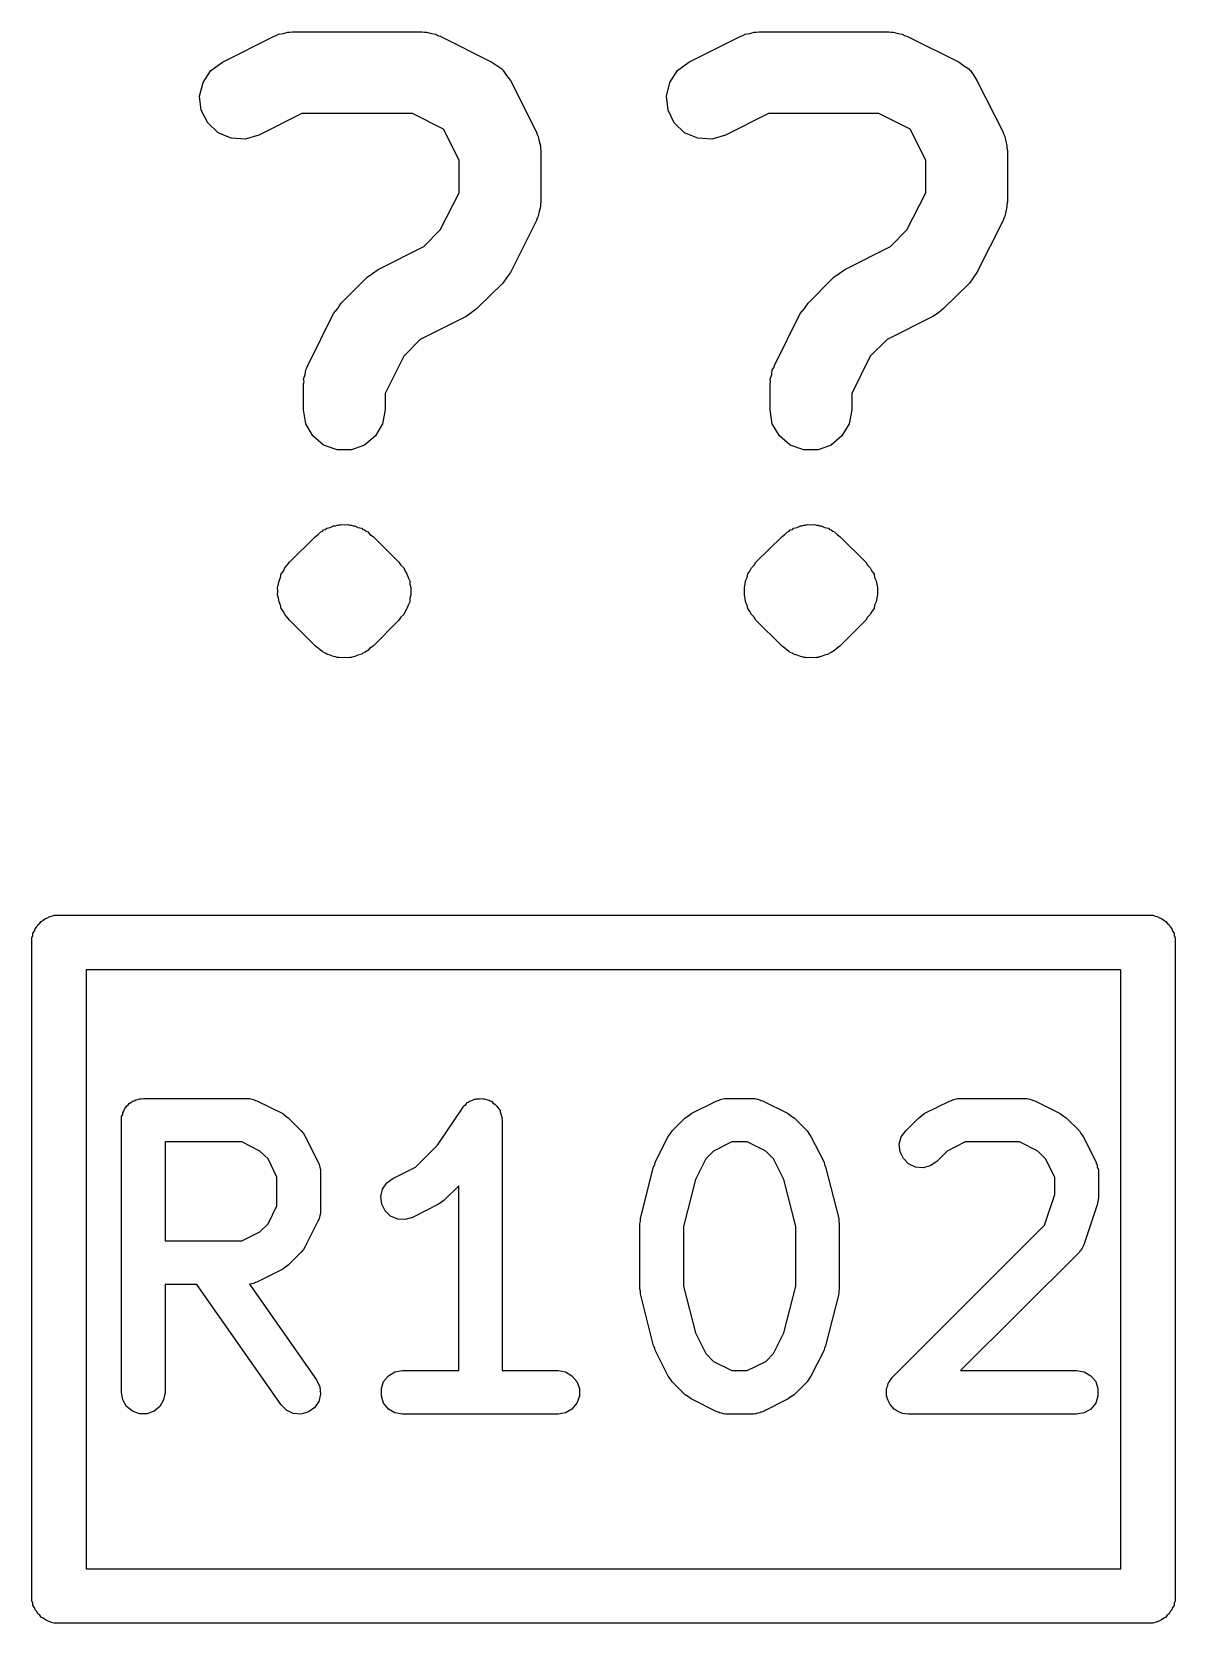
# Model space of a CAD drawing. Extents: x 49 to 243, y -147 to -41.
# Drawn here: x 186.402 to 188.502, y -69.484 to -66.561 of the extents above; entities that cross this region are included whole.
import ezdxf

# ---------------------------------------------------------------- set-up
doc = ezdxf.new("R2010")
doc.units = 0
doc.header["$MEASUREMENT"] = 0
doc.layers.add('BLACK', color=7, linetype='CONTINUOUS')

msp = doc.modelspace()

# ---------------------------------------------------------------- linework, layer by layer
at = {"layer": 'BLACK', "linetype": 'CONTINUOUS'}
for p, q in [((186.752, -66.6169), (186.847, -66.5693)), ((186.847, -66.5693), (186.851, -66.5681)), ((186.851, -66.5681), (186.855, -66.5659)), ((186.855, -66.5659), (186.864, -66.5644)), ((186.864, -66.5644), (186.872, -66.5619)), ((186.872, -66.5619), (186.876, -66.5621)), ((186.876, -66.5621), (186.881, -66.5614)), ((186.881, -66.5614), (187.119, -66.5614)), ((187.119, -66.5614), (187.123, -66.5621)), ((187.123, -66.5621), (187.127, -66.5619)), ((187.127, -66.5619), (187.136, -66.5644)), ((187.136, -66.5644), (187.144, -66.5659)), ((187.144, -66.5659), (187.148, -66.5681)), ((187.148, -66.5681), (187.152, -66.5693)), ((187.152, -66.5693), (187.247, -66.6169)), ((187.609, -66.6169), (187.704, -66.5693)), ((187.704, -66.5693), (187.708, -66.5681)), ((187.708, -66.5681), (187.712, -66.5659)), ((187.712, -66.5659), (187.721, -66.5644)), ((187.721, -66.5644), (187.729, -66.5619)), ((187.729, -66.5619), (187.733, -66.5621)), ((187.733, -66.5621), (187.738, -66.5614)), ((187.738, -66.5614), (187.976, -66.5614)), ((187.976, -66.5614), (187.98, -66.5621)), ((187.98, -66.5621), (187.984, -66.5619)), ((187.984, -66.5619), (187.993, -66.5644)), ((187.993, -66.5644), (188.001, -66.5659)), ((188.001, -66.5659), (188.005, -66.5681)), ((188.005, -66.5681), (188.009, -66.5693)), ((188.009, -66.5693), (188.105, -66.6169)), ((186.717, -66.6542), (186.731, -66.6324)), ((186.731, -66.6324), (186.752, -66.6169)), ((187.247, -66.6169), (187.256, -66.6235)), ((187.256, -66.6235), (187.265, -66.6295)), ((187.265, -66.6295), (187.267, -66.6312)), ((187.267, -66.6312), (187.268, -66.6324)), ((187.268, -66.6324), (187.274, -66.6416)), ((187.574, -66.6542), (187.588, -66.6324)), ((187.588, -66.6324), (187.609, -66.6169)), ((188.105, -66.6169), (188.113, -66.6235)), ((188.113, -66.6235), (188.123, -66.6295)), ((188.123, -66.6295), (188.124, -66.6312)), ((188.124, -66.6312), (188.126, -66.6324)), ((188.126, -66.6324), (188.132, -66.6416)), ((186.71, -66.6795), (186.717, -66.6542)), ((187.274, -66.6416), (187.281, -66.6505)), ((187.281, -66.6505), (187.329, -66.7457)), ((187.568, -66.6795), (187.574, -66.6542)), ((188.132, -66.6416), (188.138, -66.6505)), ((188.138, -66.6505), (188.186, -66.7457)), ((186.713, -66.7054), (186.71, -66.6795)), ((187.571, -66.7054), (187.568, -66.6795)), ((186.725, -66.7287), (186.713, -66.7054)), ((186.898, -66.7114), (186.819, -66.7511)), ((187.101, -66.7114), (186.898, -66.7114)), ((187.158, -66.7399), (187.101, -66.7114)), ((187.582, -66.7287), (187.571, -66.7054)), ((187.755, -66.7114), (187.676, -66.7511)), ((187.958, -66.7114), (187.755, -66.7114)), ((188.015, -66.7399), (187.958, -66.7114)), ((186.744, -66.7466), (186.725, -66.7287)), ((186.768, -66.7569), (186.744, -66.7466)), ((186.819, -66.7511), (186.794, -66.7585)), ((187.187, -66.7969), (187.158, -66.7399)), ((187.329, -66.7457), (187.33, -66.7498)), ((187.33, -66.7498), (187.332, -66.7536)), ((187.601, -66.7466), (187.582, -66.7287)), ((187.625, -66.7569), (187.601, -66.7466)), ((187.676, -66.7511), (187.651, -66.7585)), ((188.044, -66.7969), (188.015, -66.7399)), ((188.186, -66.7457), (188.187, -66.7498)), ((188.187, -66.7498), (188.189, -66.7536)), ((186.794, -66.7585), (186.768, -66.7569)), ((187.332, -66.7536), (187.334, -66.7622)), ((187.334, -66.7622), (187.336, -66.7707)), ((187.336, -66.7707), (187.336, -66.775)), ((187.336, -66.775), (187.337, -66.7792)), ((187.337, -66.7792), (187.337, -66.8745)), ((187.651, -66.7585), (187.625, -66.7569)), ((188.189, -66.7536), (188.191, -66.7622)), ((188.191, -66.7622), (188.193, -66.7707)), ((188.193, -66.7707), (188.193, -66.775)), ((188.193, -66.775), (188.194, -66.7792)), ((188.194, -66.7792), (188.194, -66.8745)), ((187.187, -66.8568), (187.187, -66.7969)), ((188.044, -66.8568), (188.044, -66.7969)), ((187.152, -66.9253), (187.187, -66.8568)), ((188.009, -66.9253), (188.044, -66.8568)), ((187.334, -66.8915), (187.332, -66.9001)), ((187.336, -66.8831), (187.334, -66.8915)), ((187.337, -66.8745), (187.336, -66.8787)), ((187.336, -66.8787), (187.336, -66.8831)), ((188.191, -66.8915), (188.189, -66.9001)), ((188.193, -66.8831), (188.191, -66.8915)), ((188.194, -66.8745), (188.193, -66.8787)), ((188.193, -66.8787), (188.193, -66.8831)), ((187.122, -66.9557), (187.152, -66.9253)), ((187.329, -66.908), (187.281, -67.0033)), ((187.33, -66.9039), (187.329, -66.908)), ((187.332, -66.9001), (187.33, -66.9039)), ((187.979, -66.9557), (188.009, -66.9253)), ((188.186, -66.908), (188.138, -67.0033)), ((188.187, -66.9039), (188.186, -66.908)), ((188.189, -66.9001), (188.187, -66.9039)), ((187.038, -66.9979), (187.122, -66.9557)), ((187.895, -66.9979), (187.979, -66.9557)), ((186.97, -67.0595), (187.018, -67.0119)), ((187.018, -67.0119), (187.028, -67.005)), ((187.028, -67.005), (187.038, -66.9979)), ((187.274, -67.0129), (187.267, -67.0227)), ((187.281, -67.0033), (187.274, -67.0129)), ((187.828, -67.0595), (187.875, -67.0119)), ((187.875, -67.0119), (187.885, -67.005)), ((187.885, -67.005), (187.895, -66.9979)), ((188.131, -67.0129), (188.124, -67.0227)), ((188.138, -67.0033), (188.131, -67.0129)), ((187.267, -67.0227), (187.219, -67.0704)), ((188.124, -67.0227), (188.076, -67.0704)), ((186.956, -67.079), (186.964, -67.0694)), ((186.964, -67.0694), (186.97, -67.0595)), ((187.219, -67.0704), (187.209, -67.0773)), ((187.813, -67.079), (187.821, -67.0694)), ((187.821, -67.0694), (187.828, -67.0595)), ((188.076, -67.0704), (188.067, -67.0773)), ((186.909, -67.1743), (186.956, -67.079)), ((187.2, -67.0844), (187.115, -67.1266)), ((187.209, -67.0773), (187.2, -67.0844)), ((187.766, -67.1743), (187.813, -67.079)), ((188.057, -67.0844), (187.973, -67.1266)), ((188.067, -67.0773), (188.057, -67.0844)), ((187.115, -67.1266), (187.085, -67.157)), ((187.973, -67.1266), (187.942, -67.157)), ((187.085, -67.157), (187.051, -67.2255)), ((187.942, -67.157), (187.908, -67.2255)), ((186.904, -67.1908), (186.905, -67.1822)), ((186.905, -67.1822), (186.907, -67.1784)), ((186.907, -67.1784), (186.909, -67.1743)), ((187.761, -67.1908), (187.762, -67.1822)), ((187.762, -67.1822), (187.765, -67.1784)), ((187.765, -67.1784), (187.766, -67.1743)), ((186.901, -67.1992), (186.904, -67.1908)), ((186.902, -67.2035), (186.901, -67.1992)), ((186.901, -67.2078), (186.902, -67.2035)), ((186.901, -67.2554), (186.901, -67.2078)), ((187.758, -67.1992), (187.761, -67.1908)), ((187.759, -67.2035), (187.758, -67.1992)), ((187.758, -67.2078), (187.759, -67.2035)), ((187.758, -67.2554), (187.758, -67.2078)), ((187.051, -67.2255), (187.051, -67.2554)), ((187.908, -67.2255), (187.908, -67.2554)), ((186.905, -67.2811), (186.901, -67.2554)), ((187.051, -67.2554), (187.046, -67.2811)), ((187.762, -67.2811), (187.758, -67.2554)), ((187.908, -67.2554), (187.903, -67.2811)), ((186.918, -67.3036), (186.905, -67.2811)), ((186.938, -67.3204), (186.918, -67.3036)), ((187.033, -67.3036), (187.013, -67.3204)), ((187.046, -67.2811), (187.033, -67.3036)), ((187.775, -67.3036), (187.762, -67.2811)), ((187.795, -67.3204), (187.775, -67.3036)), ((187.89, -67.3036), (187.87, -67.3204)), ((187.903, -67.2811), (187.89, -67.3036)), ((186.963, -67.3293), (186.938, -67.3204)), ((186.989, -67.3293), (186.963, -67.3293)), ((187.013, -67.3204), (186.989, -67.3293)), ((187.82, -67.3293), (187.795, -67.3204)), ((187.846, -67.3293), (187.82, -67.3293)), ((187.87, -67.3204), (187.846, -67.3293)), ((186.928, -67.4843), (186.933, -67.4797)), ((186.933, -67.4797), (186.936, -67.4783)), ((186.936, -67.4783), (186.938, -67.4762)), ((186.938, -67.4762), (186.941, -67.4751)), ((186.941, -67.4751), (186.944, -67.4732)), ((186.944, -67.4732), (186.95, -67.4715)), ((186.95, -67.4715), (186.956, -67.4687)), ((186.956, -67.4687), (186.96, -67.4684)), ((186.96, -67.4684), (186.963, -67.4673)), ((186.963, -67.4673), (186.966, -67.4673)), ((186.966, -67.4673), (186.969, -67.4664)), ((186.969, -67.4664), (186.976, -67.467)), ((186.976, -67.467), (186.982, -67.4664)), ((186.982, -67.4664), (186.986, -67.4673)), ((186.986, -67.4673), (186.989, -67.4673)), ((186.989, -67.4673), (186.992, -67.4684)), ((186.992, -67.4684), (186.995, -67.4687)), ((186.995, -67.4687), (187.001, -67.4715)), ((187.001, -67.4715), (187.008, -67.4732)), ((187.008, -67.4732), (187.01, -67.4751)), ((187.01, -67.4751), (187.013, -67.4762)), ((187.013, -67.4762), (187.016, -67.4783)), ((187.016, -67.4783), (187.019, -67.4797)), ((187.019, -67.4797), (187.023, -67.4843)), ((187.785, -67.4843), (187.79, -67.4797)), ((187.79, -67.4797), (187.793, -67.4783)), ((187.793, -67.4783), (187.795, -67.4762)), ((187.795, -67.4762), (187.799, -67.4751)), ((187.799, -67.4751), (187.801, -67.4732)), ((187.801, -67.4732), (187.808, -67.4715)), ((187.808, -67.4715), (187.814, -67.4687)), ((187.814, -67.4687), (187.817, -67.4684)), ((187.817, -67.4684), (187.82, -67.4673)), ((187.82, -67.4673), (187.823, -67.4673)), ((187.823, -67.4673), (187.826, -67.4664)), ((187.826, -67.4664), (187.833, -67.467)), ((187.833, -67.467), (187.839, -67.4664)), ((187.839, -67.4664), (187.843, -67.4673)), ((187.843, -67.4673), (187.846, -67.4673)), ((187.846, -67.4673), (187.849, -67.4684)), ((187.849, -67.4684), (187.852, -67.4687)), ((187.852, -67.4687), (187.858, -67.4715)), ((187.858, -67.4715), (187.865, -67.4732)), ((187.865, -67.4732), (187.867, -67.4751)), ((187.867, -67.4751), (187.87, -67.4762)), ((187.87, -67.4762), (187.873, -67.4783)), ((187.873, -67.4783), (187.876, -67.4797)), ((187.876, -67.4797), (187.881, -67.4843)), ((186.875, -67.5357), (186.923, -67.4881)), ((186.923, -67.4881), (186.928, -67.4843)), ((187.023, -67.4843), (187.029, -67.4881)), ((187.029, -67.4881), (187.076, -67.5357)), ((187.732, -67.5357), (187.78, -67.4881)), ((187.78, -67.4881), (187.785, -67.4843)), ((187.881, -67.4843), (187.886, -67.4881)), ((187.886, -67.4881), (187.934, -67.5357)), ((186.867, -67.5457), (186.871, -67.5411)), ((186.871, -67.5411), (186.875, -67.5357)), ((187.076, -67.5357), (187.08, -67.5411)), ((187.08, -67.5411), (187.085, -67.5457)), ((187.724, -67.5457), (187.729, -67.5411)), ((187.729, -67.5411), (187.732, -67.5357)), ((187.934, -67.5357), (187.937, -67.5411)), ((187.937, -67.5411), (187.942, -67.5457)), ((186.855, -67.5759), (186.856, -67.5694)), ((186.856, -67.5694), (186.859, -67.5634)), ((186.859, -67.5634), (186.86, -67.5571)), ((186.86, -67.5571), (186.864, -67.5517)), ((186.864, -67.5517), (186.867, -67.5457)), ((187.085, -67.5457), (187.088, -67.5517)), ((187.088, -67.5517), (187.091, -67.5571)), ((187.091, -67.5571), (187.093, -67.5634)), ((187.093, -67.5634), (187.096, -67.5694)), ((187.096, -67.5694), (187.096, -67.5759)), ((187.712, -67.5759), (187.713, -67.5694)), ((187.713, -67.5694), (187.716, -67.5634)), ((187.716, -67.5634), (187.717, -67.5571)), ((187.717, -67.5571), (187.721, -67.5517)), ((187.721, -67.5517), (187.724, -67.5457)), ((187.942, -67.5457), (187.945, -67.5517)), ((187.945, -67.5517), (187.949, -67.5571)), ((187.949, -67.5571), (187.95, -67.5634)), ((187.95, -67.5634), (187.953, -67.5694)), ((187.953, -67.5694), (187.954, -67.5759)), ((186.853, -67.5822), (186.855, -67.5759)), ((186.854, -67.5888), (186.853, -67.5822)), ((186.853, -67.5953), (186.854, -67.5888)), ((186.855, -67.6016), (186.853, -67.5953)), ((187.096, -67.5759), (187.098, -67.5822)), ((187.098, -67.5953), (187.096, -67.6016)), ((187.098, -67.5822), (187.098, -67.5888)), ((187.098, -67.5888), (187.098, -67.5953)), ((187.711, -67.5822), (187.712, -67.5759)), ((187.711, -67.5888), (187.711, -67.5822)), ((187.711, -67.5953), (187.711, -67.5888)), ((187.712, -67.6016), (187.711, -67.5953)), ((187.954, -67.5759), (187.955, -67.5822)), ((187.955, -67.5953), (187.954, -67.6016)), ((187.955, -67.5822), (187.955, -67.5888)), ((187.955, -67.5888), (187.955, -67.5953)), ((186.856, -67.6082), (186.855, -67.6016)), ((186.859, -67.6141), (186.856, -67.6082)), ((186.86, -67.6205), (186.859, -67.6141)), ((186.864, -67.6258), (186.86, -67.6205)), ((186.867, -67.6318), (186.864, -67.6258)), ((187.088, -67.6258), (187.085, -67.6318)), ((187.091, -67.6205), (187.088, -67.6258)), ((187.093, -67.6141), (187.091, -67.6205)), ((187.096, -67.6082), (187.093, -67.6141)), ((187.096, -67.6016), (187.096, -67.6082)), ((187.713, -67.6082), (187.712, -67.6016)), ((187.716, -67.6141), (187.713, -67.6082)), ((187.717, -67.6205), (187.716, -67.6141)), ((187.721, -67.6258), (187.717, -67.6205)), ((187.724, -67.6318), (187.721, -67.6258)), ((187.945, -67.6258), (187.942, -67.6318)), ((187.949, -67.6205), (187.945, -67.6258)), ((187.95, -67.6141), (187.949, -67.6205)), ((187.953, -67.6082), (187.95, -67.6141)), ((187.954, -67.6016), (187.953, -67.6082)), ((186.871, -67.6364), (186.867, -67.6318)), ((186.875, -67.6418), (186.871, -67.6364)), ((186.923, -67.6894), (186.875, -67.6418)), ((187.076, -67.6418), (187.029, -67.6894)), ((187.08, -67.6364), (187.076, -67.6418)), ((187.085, -67.6318), (187.08, -67.6364)), ((187.729, -67.6364), (187.724, -67.6318)), ((187.732, -67.6418), (187.729, -67.6364)), ((187.78, -67.6894), (187.732, -67.6418)), ((187.934, -67.6418), (187.886, -67.6894)), ((187.937, -67.6364), (187.934, -67.6418)), ((187.942, -67.6318), (187.937, -67.6364)), ((186.928, -67.6932), (186.923, -67.6894)), ((186.933, -67.6978), (186.928, -67.6932)), ((186.936, -67.6992), (186.933, -67.6978)), ((186.938, -67.7013), (186.936, -67.6992)), ((186.941, -67.7025), (186.938, -67.7013)), ((186.944, -67.7044), (186.941, -67.7025)), ((186.95, -67.706), (186.944, -67.7044)), ((186.956, -67.7088), (186.95, -67.706)), ((186.96, -67.7091), (186.956, -67.7088)), ((186.963, -67.7102), (186.96, -67.7091)), ((186.966, -67.7102), (186.963, -67.7102)), ((186.969, -67.7111), (186.966, -67.7102)), ((186.976, -67.7105), (186.969, -67.7111)), ((186.982, -67.7111), (186.976, -67.7105)), ((186.986, -67.7102), (186.982, -67.7111)), ((186.989, -67.7102), (186.986, -67.7102)), ((186.992, -67.7091), (186.989, -67.7102)), ((186.995, -67.7088), (186.992, -67.7091)), ((187.001, -67.7061), (186.995, -67.7088)), ((187.008, -67.7044), (187.001, -67.7061)), ((187.01, -67.7025), (187.008, -67.7044)), ((187.013, -67.7013), (187.01, -67.7025)), ((187.016, -67.6992), (187.013, -67.7013)), ((187.019, -67.6978), (187.016, -67.6992)), ((187.023, -67.6932), (187.019, -67.6978)), ((187.029, -67.6894), (187.023, -67.6932)), ((187.785, -67.6932), (187.78, -67.6894)), ((187.79, -67.6978), (187.785, -67.6932)), ((187.793, -67.6992), (187.79, -67.6978)), ((187.795, -67.7013), (187.793, -67.6992)), ((187.799, -67.7025), (187.795, -67.7013)), ((187.801, -67.7044), (187.799, -67.7025)), ((187.808, -67.706), (187.801, -67.7044)), ((187.814, -67.7088), (187.808, -67.706)), ((187.817, -67.7091), (187.814, -67.7088)), ((187.82, -67.7102), (187.817, -67.7091)), ((187.823, -67.7102), (187.82, -67.7102)), ((187.826, -67.7111), (187.823, -67.7102)), ((187.833, -67.7105), (187.826, -67.7111)), ((187.839, -67.7111), (187.833, -67.7105)), ((187.843, -67.7102), (187.839, -67.7111)), ((187.846, -67.7102), (187.843, -67.7102)), ((187.849, -67.7091), (187.846, -67.7102)), ((187.852, -67.7088), (187.849, -67.7091)), ((187.858, -67.7061), (187.852, -67.7088)), ((187.865, -67.7044), (187.858, -67.7061)), ((187.867, -67.7025), (187.865, -67.7044)), ((187.87, -67.7013), (187.867, -67.7025)), ((187.873, -67.6992), (187.87, -67.7013)), ((187.876, -67.6978), (187.873, -67.6992)), ((187.881, -67.6932), (187.876, -67.6978)), ((187.886, -67.6894), (187.881, -67.6932)), ((186.439, -68.1855), (186.443, -68.184)), ((186.443, -68.184), (188.461, -68.184)), ((188.461, -68.184), (188.465, -68.1855)), ((186.404, -68.2166), (186.407, -68.2128)), ((186.407, -68.2128), (186.408, -68.2086)), ((186.408, -68.2086), (186.411, -68.2052)), ((186.411, -68.2052), (186.413, -68.2014)), ((186.413, -68.2014), (186.417, -68.1985)), ((186.417, -68.1985), (186.419, -68.1951)), ((186.419, -68.1951), (186.423, -68.1929)), ((186.423, -68.1929), (186.427, -68.19)), ((186.427, -68.19), (186.431, -68.1885)), ((186.431, -68.1885), (186.435, -68.1863)), ((186.435, -68.1863), (186.439, -68.1855)), ((188.465, -68.1855), (188.469, -68.1863)), ((188.469, -68.1863), (188.473, -68.1885)), ((188.473, -68.1885), (188.477, -68.19)), ((188.477, -68.19), (188.481, -68.1929)), ((188.481, -68.1929), (188.485, -68.1951)), ((188.485, -68.1951), (188.487, -68.1985)), ((188.487, -68.1985), (188.491, -68.2014)), ((188.491, -68.2014), (188.493, -68.2052)), ((188.493, -68.2052), (188.496, -68.2086)), ((188.496, -68.2086), (188.497, -68.2128)), ((188.497, -68.2128), (188.5, -68.2166)), ((186.402, -68.2252), (186.404, -68.221)), ((186.402, -68.2428), (186.402, -68.2252)), ((186.404, -68.221), (186.404, -68.2166)), ((188.5, -68.2166), (188.5, -68.221)), ((188.5, -68.221), (188.502, -68.2252)), ((188.502, -68.2252), (188.502, -69.4428)), ((186.402, -69.4252), (186.402, -68.2428)), ((186.402, -68.2428), (186.402, -68.2428)), ((186.502, -68.284), (186.502, -69.384)), ((188.402, -68.284), (186.502, -68.284)), ((188.402, -69.384), (188.402, -68.284)), ((186.574, -68.5375), (186.576, -68.5345)), ((186.576, -68.5345), (186.579, -68.5322)), ((186.579, -68.5322), (186.581, -68.5295)), ((186.581, -68.5295), (186.584, -68.5278)), ((186.584, -68.5278), (186.587, -68.5255)), ((186.587, -68.5255), (186.59, -68.5244)), ((186.59, -68.5244), (186.593, -68.5226)), ((186.593, -68.5226), (186.597, -68.522)), ((186.597, -68.522), (186.6, -68.5208)), ((186.6, -68.5208), (186.603, -68.5208)), ((186.603, -68.5208), (186.607, -68.5202)), ((186.607, -68.5202), (186.797, -68.5202)), ((186.797, -68.5202), (186.8, -68.5206)), ((186.8, -68.5206), (186.802, -68.5205)), ((186.802, -68.5205), (186.806, -68.5218)), ((186.806, -68.5218), (186.811, -68.5226)), ((186.811, -68.5226), (186.813, -68.5238)), ((186.813, -68.5238), (186.815, -68.5244)), ((186.815, -68.5244), (186.863, -68.5482)), ((187.194, -68.5364), (187.195, -68.5345)), ((187.195, -68.5345), (187.199, -68.5314)), ((187.199, -68.5314), (187.202, -68.528)), ((187.202, -68.528), (187.204, -68.527)), ((187.204, -68.527), (187.206, -68.5255)), ((187.206, -68.5255), (187.21, -68.5239)), ((187.21, -68.5239), (187.215, -68.5218)), ((187.215, -68.5218), (187.217, -68.5216)), ((187.217, -68.5216), (187.219, -68.5208)), ((187.219, -68.5208), (187.224, -68.5208)), ((187.224, -68.5208), (187.228, -68.5203)), ((187.228, -68.5203), (187.231, -68.5208)), ((187.231, -68.5208), (187.233, -68.5208)), ((187.233, -68.5208), (187.237, -68.5224)), ((187.237, -68.5224), (187.242, -68.5236)), ((187.242, -68.5236), (187.244, -68.5248)), ((187.244, -68.5248), (187.246, -68.5255)), ((187.246, -68.5255), (187.249, -68.5286)), ((187.249, -68.5286), (187.253, -68.5313)), ((187.253, -68.5313), (187.255, -68.5331)), ((187.255, -68.5331), (187.256, -68.5345)), ((187.256, -68.5345), (187.259, -68.5386)), ((187.613, -68.5482), (187.66, -68.5244)), ((187.66, -68.5244), (187.663, -68.5238)), ((187.663, -68.5238), (187.665, -68.5226)), ((187.665, -68.5226), (187.669, -68.5218)), ((187.669, -68.5218), (187.674, -68.5205)), ((187.674, -68.5205), (187.676, -68.5206)), ((187.676, -68.5206), (187.678, -68.5202)), ((187.678, -68.5202), (187.726, -68.5202)), ((187.726, -68.5202), (187.728, -68.5206)), ((187.728, -68.5206), (187.73, -68.5205)), ((187.73, -68.5205), (187.735, -68.5218)), ((187.735, -68.5218), (187.739, -68.5226)), ((187.739, -68.5226), (187.741, -68.5238)), ((187.741, -68.5238), (187.744, -68.5244)), ((187.744, -68.5244), (187.791, -68.5482)), ((188.041, -68.5482), (188.089, -68.5244)), ((188.089, -68.5244), (188.091, -68.5238)), ((188.091, -68.5238), (188.093, -68.5226)), ((188.093, -68.5226), (188.098, -68.5218)), ((188.098, -68.5218), (188.102, -68.5205)), ((188.102, -68.5205), (188.104, -68.5206)), ((188.104, -68.5206), (188.107, -68.5202)), ((188.107, -68.5202), (188.226, -68.5202)), ((188.226, -68.5202), (188.228, -68.5206)), ((188.228, -68.5206), (188.23, -68.5205)), ((188.23, -68.5205), (188.235, -68.5218)), ((188.235, -68.5218), (188.239, -68.5226)), ((188.239, -68.5226), (188.241, -68.5238)), ((188.241, -68.5238), (188.244, -68.5244)), ((188.244, -68.5244), (188.291, -68.5482)), ((186.567, -68.5532), (186.569, -68.55)), ((186.567, -68.5567), (186.567, -68.5532)), ((186.567, -68.5602), (186.567, -68.5567)), ((186.567, -69.0602), (186.567, -68.5602)), ((186.569, -68.5465), (186.571, -68.5435)), ((186.569, -68.55), (186.569, -68.5465)), ((186.571, -68.5435), (186.572, -68.5402)), ((186.572, -68.5402), (186.574, -68.5375)), ((186.863, -68.5482), (186.868, -68.552)), ((186.868, -68.552), (186.873, -68.5557)), ((186.873, -68.5557), (186.897, -68.5795)), ((187.147, -68.6061), (187.193, -68.538)), ((187.193, -68.538), (187.194, -68.5364)), ((187.259, -68.5386), (187.262, -68.5425)), ((187.262, -68.5425), (187.262, -68.5446)), ((187.262, -68.5446), (187.263, -68.5465)), ((187.263, -68.5465), (187.264, -68.5512)), ((187.264, -68.5512), (187.266, -68.5558)), ((187.266, -68.5558), (187.265, -68.558)), ((187.265, -68.558), (187.266, -68.5602)), ((187.266, -68.5602), (187.266, -69.0202)), ((187.578, -68.5795), (187.602, -68.5557)), ((187.602, -68.5557), (187.608, -68.552)), ((187.608, -68.552), (187.613, -68.5482)), ((187.791, -68.5482), (187.796, -68.552)), ((187.796, -68.552), (187.802, -68.5557)), ((187.802, -68.5557), (187.826, -68.5795)), ((188.007, -68.5795), (188.031, -68.5557)), ((188.031, -68.5557), (188.036, -68.552)), ((188.036, -68.552), (188.041, -68.5482)), ((188.291, -68.5482), (188.296, -68.552)), ((188.296, -68.552), (188.302, -68.5557)), ((188.302, -68.5557), (188.326, -68.5795)), ((186.897, -68.5795), (186.901, -68.5848)), ((186.901, -68.5848), (186.904, -68.5899)), ((186.904, -68.5899), (186.928, -68.6375)), ((187.547, -68.6375), (187.571, -68.5899)), ((187.571, -68.5899), (187.575, -68.5848)), ((187.575, -68.5848), (187.578, -68.5795)), ((187.826, -68.5795), (187.829, -68.5848)), ((187.829, -68.5848), (187.833, -68.5899)), ((187.833, -68.5899), (187.857, -68.6375)), ((187.995, -68.6043), (187.999, -68.5909)), ((187.999, -68.5909), (188.007, -68.5795)), ((188.326, -68.5795), (188.329, -68.5848)), ((188.329, -68.5848), (188.333, -68.5899)), ((188.333, -68.5899), (188.357, -68.6375)), ((186.647, -68.6002), (186.647, -68.7821)), ((186.788, -68.6002), (186.647, -68.6002)), ((186.821, -68.6169), (186.788, -68.6002)), ((186.836, -68.6315), (186.821, -68.6169)), ((187.107, -68.6464), (187.147, -68.6061)), ((187.654, -68.6169), (187.64, -68.6315)), ((187.688, -68.6002), (187.654, -68.6169)), ((187.716, -68.6002), (187.688, -68.6002)), ((187.75, -68.6169), (187.716, -68.6002)), ((187.764, -68.6315), (187.75, -68.6169)), ((187.997, -68.6182), (187.995, -68.6043)), ((188.003, -68.6308), (187.997, -68.6182)), ((188.083, -68.6169), (188.064, -68.6361)), ((188.116, -68.6002), (188.083, -68.6169)), ((188.216, -68.6002), (188.116, -68.6002)), ((188.25, -68.6169), (188.216, -68.6002)), ((188.264, -68.6315), (188.25, -68.6169)), ((186.852, -68.6649), (186.836, -68.6315)), ((186.928, -68.6375), (186.929, -68.6397)), ((186.929, -68.6397), (186.93, -68.6417)), ((186.93, -68.6417), (186.931, -68.6464)), ((186.931, -68.6464), (186.932, -68.6509)), ((186.932, -68.6509), (186.932, -68.6532)), ((187.065, -68.6673), (187.107, -68.6464)), ((187.52, -68.741), (187.544, -68.6457)), ((187.544, -68.6457), (187.546, -68.6417)), ((187.546, -68.6417), (187.547, -68.6375)), ((187.64, -68.6315), (187.621, -68.6694)), ((187.783, -68.6694), (187.764, -68.6315)), ((187.857, -68.6375), (187.858, -68.6417)), ((187.858, -68.6417), (187.86, -68.6457)), ((187.86, -68.6457), (187.884, -68.741)), ((188.012, -68.6406), (188.003, -68.6308)), ((188.025, -68.6464), (188.012, -68.6406)), ((188.039, -68.6477), (188.025, -68.6464)), ((188.052, -68.6441), (188.039, -68.6477)), ((188.064, -68.6361), (188.052, -68.6441)), ((188.281, -68.6649), (188.264, -68.6315)), ((188.357, -68.6375), (188.357, -68.6397)), ((188.357, -68.6397), (188.359, -68.6417)), ((188.359, -68.6417), (188.359, -68.6464)), ((188.359, -68.6464), (188.361, -68.6509)), ((188.361, -68.6509), (188.361, -68.6532)), ((186.852, -68.7174), (186.852, -68.6649)), ((186.932, -68.6532), (186.932, -68.6554)), ((186.932, -68.6554), (186.932, -68.7269)), ((187.046, -68.6871), (187.054, -68.6755)), ((187.054, -68.6755), (187.065, -68.6673)), ((187.186, -68.6806), (187.159, -68.7075)), ((187.186, -69.0202), (187.186, -68.6806)), ((187.621, -68.6694), (187.599, -68.7556)), ((187.805, -68.7556), (187.783, -68.6694)), ((188.281, -68.6966), (188.281, -68.6649)), ((188.361, -68.6532), (188.361, -68.6554)), ((188.361, -68.6554), (188.361, -68.703)), ((187.043, -68.7006), (187.046, -68.6871)), ((187.045, -68.7145), (187.043, -68.7006)), ((187.159, -68.7075), (187.154, -68.7112)), ((188.262, -68.7529), (188.281, -68.6966)), ((188.36, -68.7093), (188.359, -68.7157)), ((188.361, -68.703), (188.36, -68.7093)), ((186.836, -68.7508), (186.852, -68.7174)), ((186.931, -68.7359), (186.93, -68.7405)), ((186.932, -68.7314), (186.931, -68.7359)), ((186.932, -68.7269), (186.932, -68.7291)), ((186.932, -68.7291), (186.932, -68.7314)), ((187.051, -68.7269), (187.045, -68.7145)), ((187.061, -68.7364), (187.051, -68.7269)), ((187.074, -68.742), (187.061, -68.7364)), ((187.101, -68.7388), (187.088, -68.7428)), ((187.148, -68.715), (187.101, -68.7388)), ((187.154, -68.7112), (187.148, -68.715)), ((188.359, -68.7157), (188.335, -68.7871)), ((186.788, -68.7821), (186.821, -68.7654)), ((186.821, -68.7654), (186.836, -68.7508)), ((186.928, -68.7447), (186.904, -68.7924)), ((186.929, -68.7425), (186.928, -68.7447)), ((186.93, -68.7405), (186.929, -68.7425)), ((187.088, -68.7428), (187.074, -68.742)), ((187.519, -68.7507), (187.52, -68.7458)), ((187.519, -68.8697), (187.519, -68.7507)), ((187.52, -68.7458), (187.52, -68.741)), ((187.599, -68.7556), (187.599, -68.8648)), ((187.805, -68.8648), (187.805, -68.7556)), ((187.884, -68.741), (187.884, -68.7458)), ((187.884, -68.7458), (187.885, -68.7507)), ((187.885, -68.7507), (187.885, -68.8697)), ((187.983, -69.0319), (188.262, -68.7529)), ((186.647, -68.7821), (186.788, -68.7821)), ((186.901, -68.7975), (186.897, -68.8028)), ((186.904, -68.7924), (186.901, -68.7975)), ((188.331, -68.7952), (188.329, -68.7993)), ((188.333, -68.7914), (188.331, -68.7952)), ((188.334, -68.7892), (188.333, -68.7914)), ((188.335, -68.7871), (188.334, -68.7892)), ((186.873, -68.8266), (186.868, -68.8302)), ((186.897, -68.8028), (186.873, -68.8266)), ((188.326, -68.8028), (188.108, -69.0202)), ((188.327, -68.8009), (188.326, -68.8028)), ((188.329, -68.7993), (188.327, -68.8009)), ((186.863, -68.8341), (186.815, -68.8579)), ((186.868, -68.8302), (186.863, -68.8341)), ((186.705, -68.8621), (186.647, -68.8621)), ((186.647, -68.8621), (186.647, -69.0602)), ((186.86, -69.0831), (186.705, -68.8621)), ((186.806, -68.8605), (186.802, -68.8617)), ((186.802, -68.8617), (186.925, -69.0373)), ((186.811, -68.8597), (186.806, -68.8605)), ((186.813, -68.8585), (186.811, -68.8597)), ((186.815, -68.8579), (186.813, -68.8585)), ((187.52, -68.8745), (187.519, -68.8697)), ((187.52, -68.8794), (187.52, -68.8745)), ((187.544, -68.9747), (187.52, -68.8794)), ((187.599, -68.8648), (187.621, -68.951)), ((187.783, -68.951), (187.805, -68.8648)), ((187.884, -68.8794), (187.86, -68.9747)), ((187.885, -68.8697), (187.884, -68.8745)), ((187.884, -68.8745), (187.884, -68.8794)), ((187.621, -68.951), (187.64, -68.9889)), ((187.764, -68.9889), (187.783, -68.951)), ((187.546, -68.9787), (187.544, -68.9747)), ((187.547, -68.9828), (187.546, -68.9787)), ((187.571, -69.0305), (187.547, -68.9828)), ((187.64, -68.9889), (187.654, -69.0035)), ((187.75, -69.0035), (187.764, -68.9889)), ((187.857, -68.9828), (187.833, -69.0305)), ((187.858, -68.9787), (187.857, -68.9828)), ((187.86, -68.9747), (187.858, -68.9787)), ((187.048, -69.0402), (187.057, -69.0295)), ((187.057, -69.0295), (187.069, -69.0226)), ((187.069, -69.0226), (187.083, -69.0202)), ((187.083, -69.0202), (187.186, -69.0202)), ((187.266, -69.0202), (187.369, -69.0202)), ((187.369, -69.0202), (187.382, -69.0226)), ((187.382, -69.0226), (187.394, -69.0295)), ((187.394, -69.0295), (187.403, -69.0402)), ((187.575, -69.0356), (187.571, -69.0305)), ((187.654, -69.0035), (187.688, -69.0202)), ((187.688, -69.0202), (187.716, -69.0202)), ((187.716, -69.0202), (187.75, -69.0035)), ((187.833, -69.0305), (187.829, -69.0356)), ((188.108, -69.0202), (188.321, -69.0202)), ((188.321, -69.0202), (188.335, -69.0226)), ((188.335, -69.0226), (188.347, -69.0295)), ((188.347, -69.0295), (188.356, -69.0402)), ((186.569, -69.0739), (186.567, -69.0602)), ((186.647, -69.0602), (186.644, -69.0739)), ((186.925, -69.0373), (186.931, -69.0498)), ((186.931, -69.0498), (186.932, -69.0637)), ((187.044, -69.0532), (187.048, -69.0402)), ((187.044, -69.0671), (187.044, -69.0532)), ((187.403, -69.0402), (187.408, -69.0532)), ((187.408, -69.0532), (187.408, -69.0671)), ((187.578, -69.0409), (187.575, -69.0356)), ((187.602, -69.0647), (187.578, -69.0409)), ((187.826, -69.0409), (187.802, -69.0647)), ((187.829, -69.0356), (187.826, -69.0409)), ((187.972, -69.0532), (187.974, -69.0483)), ((187.972, -69.055), (187.972, -69.0532)), ((187.972, -69.0567), (187.972, -69.055)), ((187.972, -69.0619), (187.972, -69.0567)), ((187.974, -69.0483), (187.975, -69.0433)), ((187.975, -69.0433), (187.976, -69.0418)), ((187.976, -69.0418), (187.977, -69.0402)), ((187.977, -69.0402), (187.98, -69.0362)), ((187.98, -69.0362), (187.983, -69.0319)), ((188.356, -69.0402), (188.36, -69.0532)), ((188.36, -69.0532), (188.36, -69.0671)), ((186.576, -69.0859), (186.569, -69.0739)), ((186.587, -69.0948), (186.576, -69.0859)), ((186.637, -69.0859), (186.627, -69.0948)), ((186.644, -69.0739), (186.637, -69.0859)), ((186.87, -69.093), (186.86, -69.0831)), ((186.921, -69.0885), (186.909, -69.0964)), ((186.929, -69.0771), (186.921, -69.0885)), ((186.932, -69.0637), (186.929, -69.0771)), ((187.048, -69.0802), (187.044, -69.0671)), ((187.057, -69.0908), (187.048, -69.0802)), ((187.403, -69.0802), (187.394, -69.0908)), ((187.408, -69.0671), (187.403, -69.0802)), ((187.608, -69.0683), (187.602, -69.0647)), ((187.613, -69.0722), (187.608, -69.0683)), ((187.66, -69.096), (187.613, -69.0722)), ((187.791, -69.0722), (187.744, -69.096)), ((187.796, -69.0683), (187.791, -69.0722)), ((187.802, -69.0647), (187.796, -69.0683)), ((187.972, -69.0671), (187.972, -69.0619)), ((187.973, -69.0688), (187.972, -69.0671)), ((187.973, -69.0705), (187.973, -69.0688)), ((187.975, -69.0753), (187.973, -69.0705)), ((187.977, -69.0802), (187.975, -69.0753)), ((187.978, -69.0815), (187.977, -69.0802)), ((187.979, -69.0831), (187.978, -69.0815)), ((187.982, -69.0868), (187.979, -69.0831)), ((187.986, -69.0908), (187.982, -69.0868)), ((188.356, -69.0802), (188.347, -69.0908)), ((188.36, -69.0671), (188.356, -69.0802)), ((186.6, -69.0996), (186.587, -69.0948)), ((186.614, -69.0996), (186.6, -69.0996)), ((186.627, -69.0948), (186.614, -69.0996)), ((186.882, -69.0988), (186.87, -69.093)), ((186.896, -69.1), (186.882, -69.0988)), ((186.909, -69.0964), (186.896, -69.1)), ((187.069, -69.0978), (187.057, -69.0908)), ((187.083, -69.1002), (187.069, -69.0978)), ((187.369, -69.1002), (187.083, -69.1002)), ((187.382, -69.0978), (187.369, -69.1002)), ((187.394, -69.0908), (187.382, -69.0978)), ((187.663, -69.0966), (187.66, -69.096)), ((187.665, -69.0978), (187.663, -69.0966)), ((187.669, -69.0986), (187.665, -69.0978)), ((187.674, -69.0999), (187.669, -69.0986)), ((187.676, -69.0998), (187.674, -69.0999)), ((187.678, -69.1002), (187.676, -69.0998)), ((187.726, -69.1002), (187.678, -69.1002)), ((187.728, -69.0998), (187.726, -69.1002)), ((187.73, -69.0999), (187.728, -69.0998)), ((187.735, -69.0986), (187.73, -69.0999)), ((187.739, -69.0978), (187.735, -69.0986)), ((187.741, -69.0966), (187.739, -69.0978)), ((187.744, -69.096), (187.741, -69.0966)), ((187.987, -69.0917), (187.986, -69.0908)), ((187.989, -69.093), (187.987, -69.0917)), ((187.993, -69.0952), (187.989, -69.093)), ((187.998, -69.0978), (187.993, -69.0952)), ((188, -69.0981), (187.998, -69.0978)), ((188.001, -69.0988), (188, -69.0981)), ((188.006, -69.0993), (188.001, -69.0988)), ((188.012, -69.1002), (188.006, -69.0993)), ((188.321, -69.1002), (188.012, -69.1002)), ((188.335, -69.0978), (188.321, -69.1002)), ((188.347, -69.0908), (188.335, -69.0978)), ((186.502, -69.384), (188.402, -69.384)), ((186.402, -69.4428), (186.402, -69.4252)), ((186.404, -69.447), (186.402, -69.4428)), ((186.404, -69.4514), (186.404, -69.447)), ((186.407, -69.4552), (186.404, -69.4514)), ((186.408, -69.4594), (186.407, -69.4552)), ((186.411, -69.4628), (186.408, -69.4594)), ((186.413, -69.4666), (186.411, -69.4628)), ((186.417, -69.4695), (186.413, -69.4666)), ((186.419, -69.4729), (186.417, -69.4695)), ((188.487, -69.4695), (188.485, -69.4729)), ((188.491, -69.4666), (188.487, -69.4695)), ((188.493, -69.4628), (188.491, -69.4666)), ((188.496, -69.4594), (188.493, -69.4628)), ((188.497, -69.4552), (188.496, -69.4594)), ((188.5, -69.4514), (188.497, -69.4552)), ((188.502, -69.4428), (188.5, -69.447)), ((188.5, -69.447), (188.5, -69.4514)), ((186.423, -69.4751), (186.419, -69.4729)), ((186.427, -69.478), (186.423, -69.4751)), ((186.431, -69.4795), (186.427, -69.478)), ((186.435, -69.4817), (186.431, -69.4795)), ((186.439, -69.4825), (186.435, -69.4817)), ((186.443, -69.484), (186.439, -69.4825)), ((188.461, -69.484), (186.443, -69.484)), ((188.465, -69.4825), (188.461, -69.484)), ((188.469, -69.4817), (188.465, -69.4825)), ((188.473, -69.4795), (188.469, -69.4817)), ((188.477, -69.478), (188.473, -69.4795)), ((188.481, -69.4751), (188.477, -69.478)), ((188.485, -69.4729), (188.481, -69.4751))]:
    msp.add_line(p, q, dxfattribs=at)

doc.saveas('drawing.dxf')
